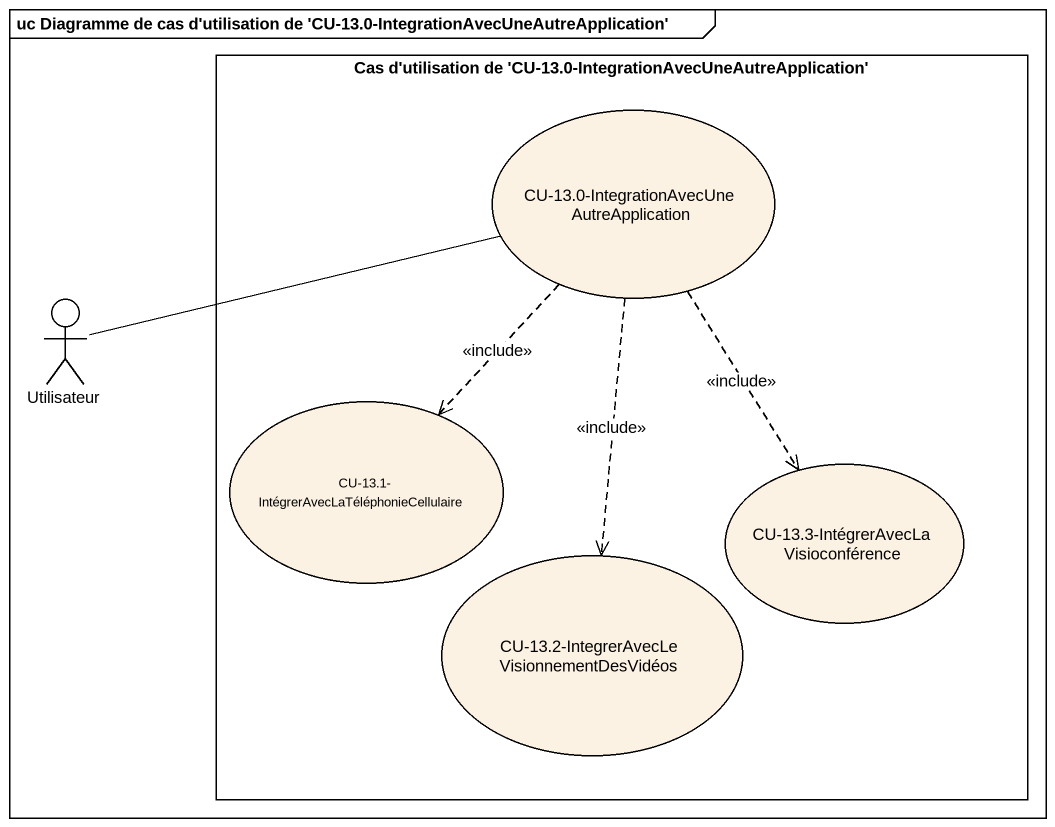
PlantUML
@startuml
mainframe uc Diagramme de cas d'utilisation de 'CU-13.0-IntegrationAvecUneAutreApplication'
rectangle "Cas d'utilisation de 'CU-13.0-IntegrationAvecUneAutreApplication'" as Cas_d_utilisation_de_CU_13 {
  usecase "CU-13.0-IntegrationAvecUneAutreApplication" as CU_13_0_IntegrationAvecUneAu
  usecase "CU-13.1- IntégrerAvecLaTéléphonieCellulaire" as CU_13_1_IntégrerAvecLaTéléph
  usecase "CU-13.3-IntégrerAvecLaVisioconférence" as CU_13_3_IntégrerAvecLaVisioc
  usecase "CU-13.2-IntegrerAvecLeVisionnementDesVidéos" as CU_13_2_IntegrerAvecLeVision
}
actor Utilisateur
CU_13_0_IntegrationAvecUneAu ..> CU_13_1_IntégrerAvecLaTéléph : <<include>>
CU_13_0_IntegrationAvecUneAu ..> CU_13_3_IntégrerAvecLaVisioc : <<include>>
CU_13_0_IntegrationAvecUneAu ..> CU_13_2_IntegrerAvecLeVision : <<include>>
Utilisateur -right- CU_13_0_IntegrationAvecUneAu
@enduml
